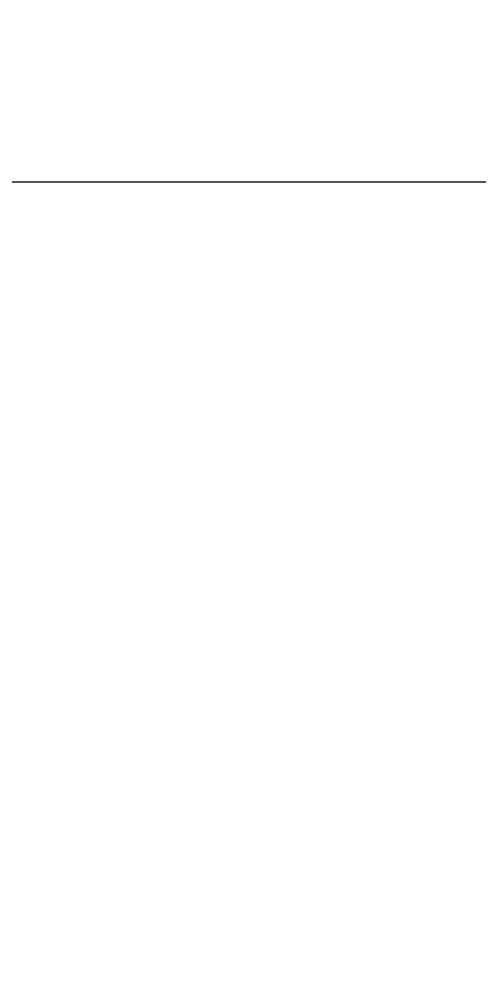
# Model space of a CAD drawing. Header units: millimetres. Extents: x 5544 to 245194, y -610088 to 30375.
# Drawn here: x 103937.5 to 104027.2, y 21105.9 to 21290.1 of the extents above; entities that cross this region are included whole.
import ezdxf

# ---------------------------------------------------------------- set-up
doc = ezdxf.new("R2010")
doc.units = ezdxf.units.MM
doc.layers.add('0-해치', color=8, linetype='Continuous', lineweight=9)
doc.layers.add('0콘크리트', color=2, linetype='Continuous')

msp = doc.modelspace()

# ---------------------------------------------------------------- hatches: boundary and pattern name
at = {"layer": '0-해치', "ltscale": 600}
h = msp.add_hatch(dxfattribs=at)
h.set_pattern_fill('CONC', color=256, scale=60)
h.set_pattern_definition([(0, (-356702.9, 980070.2), (0, 1524), [0, -1524]), (0, (-356687.7, 979536.8), (0, 1524), [0, -1524]), (0, (-356642, 980359.7), (0, 1524), [0, -1524]), (338.19859, (-357434.44, 979887.3), (4572, -1524), [164.1398, -8042.8513]), (216.869898, (-357282.04, 979826.34), (4572, 3048), [76.2, -7543.8]), (130.601295, (-357343, 979780.62), (7620, -9144), [140.5059, -13910.08]), (206.56505, (-357845.9, 979597.74), (-1524, -1524), [34.0777, -3373.69]), (326.309932, (-357876.4, 979582.5), (3048, -1524), [54.9486, -5439.9115]), (108.43495, (-357830.7, 979552), (-1524, 3048), [48.1931, -4771.118]), (225, (-356870.6, 979445.3), (-2e-13, -1524), [64.6578, -2090.6036]), (0, (-356916.3, 979399.6), (1524, 1524), [91.44, -1432.56]), (135, (-356824.8, 979399.6), (-1524, 1e-13), [64.6578, -2090.6036]), (251.56505, (-357053.44, 980420.7), (1524, 3048), [48.1931, -4771.118]), (0, (-357068.7, 980375), (1524, 1524), [76.2, -1447.8]), (143.130102, (-356992.48, 980374.98), (-4572, 3048), [76.2, -7543.8]), (213.690068, (-357861.16, 980435.94), (3048, 1524), [54.9486, -5439.9115]), (341.56505, (-357906.9, 980405.46), (-3048, 1524), [96.3862, -4722.925]), (126.869898, (-357815.44, 980374.98), (3048, -4572), [76.2, -7543.8]), (0, (-357419.2, 980375), (0, 1524), [0, -1524]), (0, (-357830.7, 979978.7), (0, 1524), [0, -1524]), (0, (-357404, 979414.9), (0, 1524), [0, -1524]), (0, (-356992.5, 979887.3), (0, 1524), [0, -1524]), (0, (-357434.4, 980146.4), (0, 1524), [0, -1524]), (0, (-357769.7, 980192.1), (0, 1524), [0, -1524]), (0, (-357632.6, 980100.7), (0, 1524), [0, -1524]), (0, (-357693.5, 979734.9), (0, 1524), [0, -1524]), (0, (-358059.3, 979795.9), (0, 1524), [0, -1524]), (0, (-358044, 980146.4), (0, 1524), [0, -1524]), (0, (-358089.8, 980481.7), (0, 1524), [0, -1524]), (0, (-357617.3, 980542.6), (0, 1524), [0, -1524]), (0, (-357282, 980603.6), (0, 1524), [0, -1524]), (0, (-356748.6, 980542.6), (0, 1524), [0, -1524]), (0, (-357114.4, 980070.2), (0, 1524), [0, -1524]), (0, (-357266.8, 980344.5), (0, 1524), [0, -1524]), (0, (-357144.9, 979613), (0, 1524), [0, -1524]), (0, (-357602.1, 979536.8), (0, 1524), [0, -1524]), (0, (-357144.9, 979201.5), (0, 1524), [0, -1524]), (0, (-357647.8, 979293), (0, 1524), [0, -1524]), (0, (-358135.5, 979247.2), (0, 1524), [0, -1524]), (0, (-357952.6, 979171), (0, 1524), [0, -1524]), (0, (-357937.4, 979384.4), (0, 1524), [0, -1524]), (0, (-356916.3, 979140.5), (0, 1524), [0, -1524]), (0, (-356733.4, 979765.4), (0, 1524), [0, -1524]), (0, (-356809.6, 980222.6), (0, 1524), [0, -1524]), (0, (-357510.6, 979125.3), (0, 1524), [0, -1524])])
h.paths.add_polyline_path([(96929.1, 22058.25), (97529.1, 22058.25), (97529.1, 21858.25), (109029.1, 21858.25), (109029.1, 22261.63), (109629.1, 22261.63), (109629.1, 14258.25), (102130, 14258.25), (102130, 13555.09), (101529.1, 13555.09), (101529.1, 15959.25), (102129.1, 15959.25), (102129.1, 14858.25), (109029.1, 14858.25), (109029.1, 21258.25), (102129.1, 21258.25), (102129.1, 20479.25), (101529.1, 20479.25), (101529.1, 21258.25), (96929.1, 21258.25)])

# ---------------------------------------------------------------- linework, layer by layer
at = {"layer": '0콘크리트', "elevation": 0}
msp.add_lwpolyline([(96929.1, 22058.25), (97529.1, 22058.25), (97529.1, 21858.25), (109029.1, 21858.25), (109029.1, 22261.63), (109629.1, 22261.63), (109629.1, 14258.25), (102130, 14258.25), (102130, 13555.09), (101529.1, 13555.09), (101529.1, 16058.25), (102129.1, 16058.25), (102129.1, 14858.25), (109029.1, 14858.25), (109029.1, 21258.25), (102129.1, 21258.25), (102129.1, 20458.25), (101529.1, 20458.25), (101529.1, 21258.25), (96929.1, 21258.25), (96929.1, 22058.25)], dxfattribs=at)

doc.saveas('drawing.dxf')
